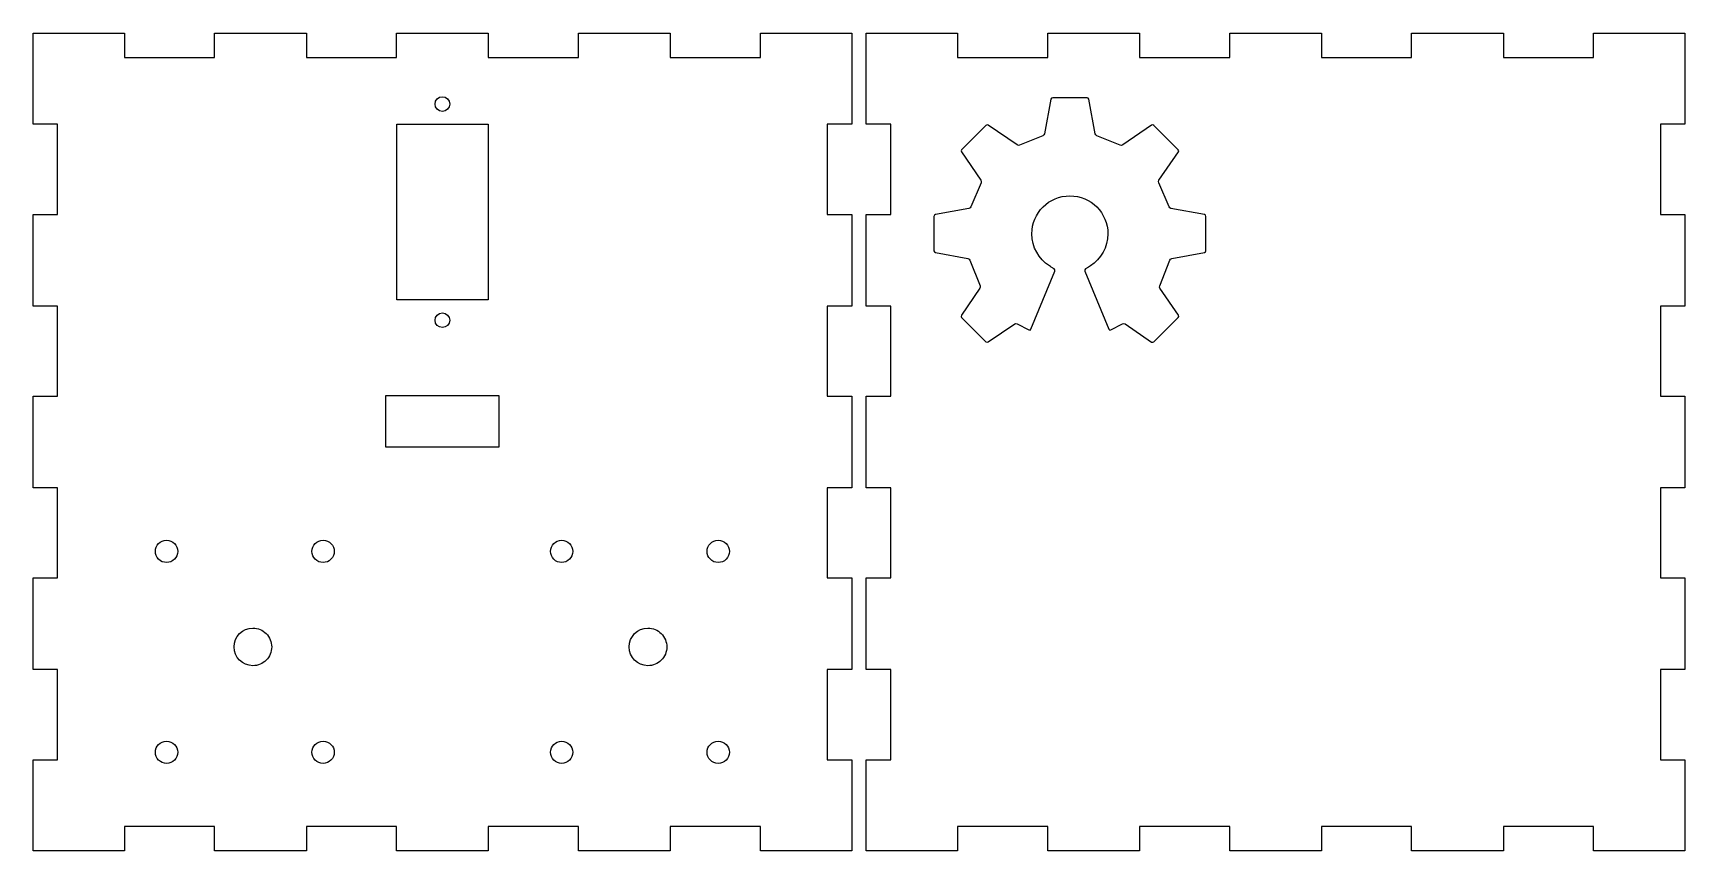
# Model space of a CAD drawing. Extents: x 868 to 1198, y 675 to 879.
# Drawn here: x 995.8 to 1197.6, y 777.7 to 877.7 of the extents above; entities that cross this region are included whole.
import ezdxf

# ---------------------------------------------------------------- set-up
doc = ezdxf.new("R2010")
doc.units = 0
doc.layers.add('Calque_1', color=7, linetype='CONTINUOUS')

msp = doc.modelspace()

# ---------------------------------------------------------------- linework, layer by layer
at = {"layer": 'Calque_1', "color": 1}
for p, q in [((995.822425, 877.742019), (1006.983529, 877.742019)), ((995.822425, 866.580889), (995.822425, 877.742019)), ((1006.983529, 877.742019), (1006.983529, 874.742015)), ((1017.994641, 874.742015), (1017.994641, 877.742019)), ((1017.994641, 877.742019), (1029.205751, 877.742019)), ((1029.205751, 877.742019), (1029.205751, 874.742015)), ((1040.216863, 874.742015), (1040.216863, 877.742019)), ((1040.216863, 877.742019), (1051.427973, 877.742019)), ((1051.427973, 877.742019), (1051.427973, 874.742015)), ((1062.439085, 874.742015), (1062.439085, 877.742019)), ((1062.439085, 877.742019), (1073.650195, 877.742019)), ((1073.650195, 877.742019), (1073.650195, 874.742015)), ((1084.661306, 874.742015), (1084.661306, 877.742019)), ((1084.661306, 877.742019), (1095.82241, 877.742019)), ((1095.82241, 877.742019), (1095.82241, 866.580889)), ((1097.600622, 877.742019), (1108.761726, 877.742019)), ((1097.600622, 866.580889), (1097.600622, 877.742019)), ((1108.761726, 877.742019), (1108.761726, 874.742015)), ((1119.772838, 874.742015), (1119.772838, 877.742019)), ((1119.772838, 877.742019), (1130.983948, 877.742019)), ((1130.983948, 877.742019), (1130.983948, 874.742015)), ((1141.99506, 874.742015), (1141.99506, 877.742019)), ((1141.99506, 877.742019), (1153.20617, 877.742019)), ((1153.20617, 877.742019), (1153.20617, 874.742015)), ((1164.217281, 874.742015), (1164.217281, 877.742019)), ((1164.217281, 877.742019), (1175.428392, 877.742019)), ((1175.428392, 877.742019), (1175.428392, 874.742015)), ((1186.439503, 874.742015), (1186.439503, 877.742019)), ((1186.439503, 877.742019), (1197.600634, 877.742019)), ((1197.600634, 877.742019), (1197.600634, 866.580889)), ((1006.983529, 874.742015), (1017.994641, 874.742015)), ((1029.205751, 874.742015), (1040.216863, 874.742015)), ((1051.427973, 874.742015), (1062.439085, 874.742015)), ((1073.650195, 874.742015), (1084.661306, 874.742015)), ((1108.761726, 874.742015), (1119.772838, 874.742015)), ((1130.983948, 874.742015), (1141.99506, 874.742015)), ((1153.20617, 874.742015), (1164.217281, 874.742015)), ((1175.428392, 874.742015), (1186.439503, 874.742015)), ((1045.822415, 868.162224), (1045.822415, 868.162224)), ((998.82243, 866.580889), (995.822425, 866.580889)), ((998.82243, 855.569777), (998.82243, 866.580889)), ((1040.241348, 845.105586), (1040.241348, 866.580201)), ((1040.241348, 866.580201), (1051.403457, 866.580201)), ((1051.403457, 866.580201), (1051.403457, 845.105586)), ((1095.82241, 866.580889), (1092.822406, 866.580889)), ((1092.822406, 866.580889), (1092.822406, 855.569777)), ((1100.600627, 866.580889), (1097.600622, 866.580889)), ((1100.600627, 855.569777), (1100.600627, 866.580889)), ((1197.600634, 866.580889), (1194.600629, 866.580889)), ((1194.600629, 866.580889), (1194.600629, 855.569777)), ((995.822425, 844.358667), (995.822425, 855.569777)), ((995.822425, 855.569777), (998.82243, 855.569777)), ((1092.822406, 855.569777), (1095.82241, 855.569777)), ((1095.82241, 855.569777), (1095.82241, 844.358667)), ((1097.600622, 844.358667), (1097.600622, 855.569777)), ((1097.600622, 855.569777), (1100.600627, 855.569777)), ((1194.600629, 855.569777), (1197.600634, 855.569777)), ((1197.600634, 855.569777), (1197.600634, 844.358667)), ((998.82243, 844.358667), (995.822425, 844.358667)), ((998.82243, 833.347555), (998.82243, 844.358667)), ((1051.403457, 845.105586), (1040.241348, 845.105586)), ((1095.82241, 844.358667), (1092.822406, 844.358667)), ((1092.822406, 844.358667), (1092.822406, 833.347555)), ((1100.600627, 844.358667), (1097.600622, 844.358667)), ((1100.600627, 833.347555), (1100.600627, 844.358667)), ((1197.600634, 844.358667), (1194.600629, 844.358667)), ((1194.600629, 844.358667), (1194.600629, 833.347555)), ((1045.822415, 841.736461), (1045.822415, 841.736461)), ((995.822425, 822.136445), (995.822425, 833.347555)), ((995.822425, 833.347555), (998.82243, 833.347555)), ((1038.923341, 833.418464), (1052.721468, 833.418464)), ((1038.923341, 827.120349), (1038.923341, 833.418464)), ((1052.721468, 833.418464), (1052.721468, 827.120349)), ((1092.822406, 833.347555), (1095.82241, 833.347555)), ((1095.82241, 833.347555), (1095.82241, 822.136445)), ((1097.600622, 822.136445), (1097.600622, 833.347555)), ((1097.600622, 833.347555), (1100.600627, 833.347555)), ((1194.600629, 833.347555), (1197.600634, 833.347555)), ((1197.600634, 833.347555), (1197.600634, 822.136445)), ((1052.721468, 827.120349), (1038.923341, 827.120349)), ((998.82243, 822.136445), (995.822425, 822.136445)), ((998.82243, 811.125334), (998.82243, 822.136445)), ((1095.82241, 822.136445), (1092.822406, 822.136445)), ((1092.822406, 822.136445), (1092.822406, 811.125334)), ((1100.600627, 822.136445), (1097.600622, 822.136445)), ((1100.600627, 811.125334), (1100.600627, 822.136445)), ((1197.600634, 822.136445), (1194.600629, 822.136445)), ((1194.600629, 822.136445), (1194.600629, 811.125334)), ((1010.766977, 814.367723), (1010.766977, 814.367723)), ((1029.89204, 814.367723), (1029.89204, 814.367723)), ((1059.028219, 814.367723), (1059.028219, 814.367723)), ((1078.153281, 814.367723), (1078.153281, 814.367723)), ((995.822425, 799.914223), (995.822425, 811.125334)), ((995.822425, 811.125334), (998.82243, 811.125334)), ((1092.822406, 811.125334), (1095.82241, 811.125334)), ((1095.82241, 811.125334), (1095.82241, 799.914223)), ((1097.600622, 799.914223), (1097.600622, 811.125334)), ((1097.600622, 811.125334), (1100.600627, 811.125334)), ((1194.600629, 811.125334), (1197.600634, 811.125334)), ((1197.600634, 811.125334), (1197.600634, 799.914223)), ((1020.373416, 802.692878), (1020.373416, 802.692878)), ((1068.634657, 802.692878), (1068.634657, 802.692878)), ((998.82243, 799.914223), (995.822425, 799.914223)), ((998.82243, 788.903112), (998.82243, 799.914223)), ((1095.82241, 799.914223), (1092.822406, 799.914223)), ((1092.822406, 799.914223), (1092.822406, 788.903112)), ((1100.600627, 799.914223), (1097.600622, 799.914223)), ((1100.600627, 788.903112), (1100.600627, 799.914223)), ((1197.600634, 799.914223), (1194.600629, 799.914223)), ((1194.600629, 799.914223), (1194.600629, 788.903112)), ((1010.766977, 789.805235), (1010.766977, 789.805235)), ((1029.89204, 789.805235), (1029.89204, 789.805235)), ((1059.028219, 789.805235), (1059.028219, 789.805235)), ((1078.153281, 789.805235), (1078.153281, 789.805235)), ((995.822425, 777.742008), (995.822425, 788.903112)), ((995.822425, 788.903112), (998.82243, 788.903112)), ((1092.822406, 788.903112), (1095.82241, 788.903112)), ((1095.82241, 788.903112), (1095.82241, 777.742008)), ((1097.600622, 777.742008), (1097.600622, 788.903112)), ((1097.600622, 788.903112), (1100.600627, 788.903112)), ((1194.600629, 788.903112), (1197.600634, 788.903112)), ((1197.600634, 788.903112), (1197.600634, 777.742008)), ((1017.994641, 780.742012), (1006.983529, 780.742012)), ((1006.983529, 780.742012), (1006.983529, 777.742008)), ((1017.994641, 777.742008), (1017.994641, 780.742012)), ((1040.216863, 780.742012), (1029.205751, 780.742012)), ((1029.205751, 780.742012), (1029.205751, 777.742008)), ((1040.216863, 777.742008), (1040.216863, 780.742012)), ((1062.439085, 780.742012), (1051.427973, 780.742012)), ((1051.427973, 780.742012), (1051.427973, 777.742008)), ((1062.439085, 777.742008), (1062.439085, 780.742012)), ((1084.661306, 780.742012), (1073.650195, 780.742012)), ((1073.650195, 780.742012), (1073.650195, 777.742008)), ((1084.661306, 777.742008), (1084.661306, 780.742012)), ((1119.772838, 780.742012), (1108.761726, 780.742012)), ((1108.761726, 780.742012), (1108.761726, 777.742008)), ((1119.772838, 777.742008), (1119.772838, 780.742012)), ((1141.99506, 780.742012), (1130.983948, 780.742012)), ((1130.983948, 780.742012), (1130.983948, 777.742008)), ((1141.99506, 777.742008), (1141.99506, 780.742012)), ((1164.217281, 780.742012), (1153.20617, 780.742012)), ((1153.20617, 780.742012), (1153.20617, 777.742008)), ((1164.217281, 777.742008), (1164.217281, 780.742012)), ((1186.439503, 780.742012), (1175.428392, 780.742012)), ((1175.428392, 780.742012), (1175.428392, 777.742008)), ((1186.439503, 777.742008), (1186.439503, 780.742012)), ((1006.983529, 777.742008), (995.822425, 777.742008)), ((1029.205751, 777.742008), (1017.994641, 777.742008)), ((1051.427973, 777.742008), (1040.216863, 777.742008)), ((1073.650195, 777.742008), (1062.439085, 777.742008)), ((1095.82241, 777.742008), (1084.661306, 777.742008)), ((1108.761726, 777.742008), (1097.600622, 777.742008)), ((1130.983948, 777.742008), (1119.772838, 777.742008)), ((1153.20617, 777.742008), (1141.99506, 777.742008)), ((1175.428392, 777.742008), (1164.217281, 777.742008)), ((1197.600634, 777.742008), (1186.439503, 777.742008))]:
    msp.add_line(p, q, dxfattribs=at)
at = {"layer": 'Calque_1', "color": 7}
for p, q in [((1124.570236, 869.823755), (1120.373283, 869.823755)), ((1120.155981, 869.642938), (1119.371174, 865.425374)), ((1125.572822, 865.425374), (1124.78775, 869.642938)), ((1112.214009, 866.44439), (1109.24639, 863.477009)), ((1116.019062, 864.052372), (1112.495791, 866.47032)), ((1132.448205, 866.47032), (1128.924696, 864.052372)), ((1135.697103, 863.477009), (1132.729722, 866.44439)), ((1119.162814, 865.186773), (1116.335821, 864.029618)), ((1128.607937, 864.029618), (1125.781181, 865.186773)), ((1109.220196, 863.195228), (1111.59626, 859.732493)), ((1133.347497, 859.732493), (1135.723297, 863.195228)), ((1111.615839, 859.417216), (1110.365683, 856.50119)), ((1134.577572, 856.50119), (1133.327654, 859.417216)), ((1110.12433, 856.293571), (1106.046942, 855.535276)), ((1138.896551, 855.535276), (1134.818898, 856.293571)), ((1105.866126, 855.317497), (1105.866364, 851.120809)), ((1139.076203, 851.120782), (1139.076203, 855.317497)), ((1106.04718, 850.903004), (1110.024635, 850.162832)), ((1110.260776, 849.953731), (1111.502492, 846.851915)), ((1133.44034, 846.851889), (1134.682056, 849.953731)), ((1134.917932, 850.162832), (1138.895386, 850.903004)), ((1117.700118, 841.522651), (1120.640962, 848.62846)), ((1120.554629, 848.894102), (1120.197679, 849.112648)), ((1124.301869, 848.62846), (1127.242475, 841.522413)), ((1124.745126, 849.112648), (1124.388203, 848.894102)), ((1111.478944, 846.535156), (1109.219746, 843.24284)), ((1135.723085, 843.242813), (1133.463623, 846.535156)), ((1109.245675, 842.960794), (1112.21356, 839.993413)), ((1112.495341, 839.967483), (1115.729369, 842.187258)), ((1116.039435, 842.197841), (1117.465697, 841.436318)), ((1127.476869, 841.43608), (1128.903132, 842.197577)), ((1129.213197, 842.186994), (1132.447491, 839.967219)), ((1132.729007, 839.993413), (1135.696891, 842.960794))]:
    msp.add_line(p, q, dxfattribs=at)
at = {"layer": 'Calque_1', "color": 1}
for points in [[(1044.928865, 869.055775), (1044.928867, 869.549269), (1045.328922, 869.949324), (1045.822415, 869.949326)], [(1045.822415, 869.949326), (1046.315909, 869.949324), (1046.715964, 869.549269), (1046.715966, 869.055775)], [(1045.822415, 868.162224), (1045.328922, 868.162227), (1044.928867, 868.562282), (1044.928865, 869.055775)], [(1046.715966, 869.055775), (1046.715964, 868.562282), (1046.315909, 868.162227), (1045.822415, 868.162224)], [(1044.928865, 842.630012), (1044.928867, 843.123506), (1045.328922, 843.523561), (1045.822415, 843.523563)], [(1045.822415, 843.523563), (1046.315909, 843.523561), (1046.715964, 843.123506), (1046.715966, 842.630012)], [(1045.822415, 841.736461), (1045.328922, 841.736463), (1044.928867, 842.136519), (1044.928865, 842.630012)], [(1046.715966, 842.630012), (1046.715964, 842.136519), (1046.315909, 841.736463), (1045.822415, 841.736461)], [(1010.766977, 814.367723), (1010.766987, 815.1201), (1011.376914, 815.730015), (1012.129291, 815.73001)], [(1012.129291, 815.73001), (1012.881657, 815.73), (1013.491567, 815.120089), (1013.491577, 814.367723)], [(1029.89204, 814.367723), (1029.89205, 815.120089), (1030.50196, 815.73), (1031.254326, 815.73001)], [(1031.254326, 815.73001), (1032.006703, 815.730015), (1032.61663, 815.1201), (1032.61664, 814.367723)], [(1059.028219, 814.367723), (1059.028228, 815.1201), (1059.638155, 815.730015), (1060.390532, 815.73001)], [(1060.390532, 815.73001), (1061.142898, 815.73), (1061.752809, 815.120089), (1061.752818, 814.367723)], [(1078.153281, 814.367723), (1078.153291, 815.120089), (1078.763201, 815.73), (1079.515568, 815.73001)], [(1079.515568, 815.73001), (1080.267944, 815.730015), (1080.877871, 815.1201), (1080.877881, 814.367723)], [(1011.165987, 813.40442), (1010.910503, 813.659904), (1010.766975, 814.006415), (1010.766977, 814.367723)], [(1012.129291, 813.00541), (1011.767982, 813.005408), (1011.421471, 813.148936), (1011.165987, 813.40442)], [(1013.491577, 814.367723), (1013.491582, 813.615347), (1012.881667, 813.00542), (1012.129291, 813.00541)], [(1031.254326, 813.00541), (1030.50195, 813.00542), (1029.892035, 813.615347), (1029.89204, 814.367723)], [(1032.21763, 813.40442), (1031.962146, 813.148936), (1031.615635, 813.005408), (1031.254326, 813.00541)], [(1032.61664, 814.367723), (1032.616642, 814.006415), (1032.473114, 813.659904), (1032.21763, 813.40442)], [(1059.427228, 813.40442), (1059.171745, 813.659904), (1059.028216, 814.006415), (1059.028219, 814.367723)], [(1060.390532, 813.00541), (1060.029223, 813.005408), (1059.682712, 813.148936), (1059.427228, 813.40442)], [(1061.752818, 814.367723), (1061.752823, 813.615347), (1061.142908, 813.00542), (1060.390532, 813.00541)], [(1079.515568, 813.00541), (1078.763191, 813.00542), (1078.153276, 813.615347), (1078.153281, 814.367723)], [(1080.478871, 813.40442), (1080.223387, 813.148936), (1079.876876, 813.005408), (1079.515568, 813.00541)], [(1080.877881, 814.367723), (1080.877883, 814.006415), (1080.734355, 813.659904), (1080.478871, 813.40442)], [(1020.373416, 802.692878), (1020.373413, 803.96302), (1021.403059, 804.992678), (1022.673201, 804.992689)], [(1022.673201, 804.992689), (1023.283149, 804.992691), (1023.868116, 804.75039), (1024.299415, 804.319092)], [(1024.299415, 804.319092), (1024.730714, 803.887793), (1024.973014, 803.302826), (1024.973012, 802.692878)], [(1068.634657, 802.692878), (1068.634654, 803.96302), (1069.6643, 804.992678), (1070.934442, 804.992689)], [(1070.934442, 804.992689), (1071.544391, 804.992691), (1072.129357, 804.75039), (1072.560656, 804.319092)], [(1072.560656, 804.319092), (1072.991955, 803.887793), (1073.234255, 803.302826), (1073.234253, 802.692878)], [(1022.673201, 800.393067), (1021.403059, 800.393078), (1020.373413, 801.422736), (1020.373416, 802.692878)], [(1024.299415, 801.066664), (1023.868116, 800.635365), (1023.283149, 800.393065), (1022.673201, 800.393067)], [(1024.973012, 802.692878), (1024.973014, 802.082929), (1024.730714, 801.497962), (1024.299415, 801.066664)], [(1070.934442, 800.393067), (1069.6643, 800.393078), (1068.634654, 801.422736), (1068.634657, 802.692878)], [(1072.560656, 801.066664), (1072.129357, 800.635365), (1071.544391, 800.393065), (1070.934442, 800.393067)], [(1073.234253, 802.692878), (1073.234255, 802.082929), (1072.991955, 801.497962), (1072.560656, 801.066664)], [(1010.766977, 789.805235), (1010.766987, 790.557612), (1011.376914, 791.167527), (1012.129291, 791.167522)], [(1012.129291, 791.167522), (1012.881657, 791.167512), (1013.491567, 790.557601), (1013.491577, 789.805235)], [(1029.89204, 789.805235), (1029.89205, 790.557601), (1030.50196, 791.167512), (1031.254326, 791.167522)], [(1031.254326, 791.167522), (1032.006703, 791.167527), (1032.61663, 790.557612), (1032.61664, 789.805235)], [(1059.028219, 789.805235), (1059.028228, 790.557612), (1059.638155, 791.167527), (1060.390532, 791.167522)], [(1060.390532, 791.167522), (1061.142898, 791.167512), (1061.752809, 790.557601), (1061.752818, 789.805235)], [(1078.153281, 789.805235), (1078.153291, 790.557601), (1078.763201, 791.167512), (1079.515568, 791.167522)], [(1079.515568, 791.167522), (1080.267944, 791.167527), (1080.877871, 790.557612), (1080.877881, 789.805235)], [(1011.165987, 788.841932), (1010.910503, 789.097416), (1010.766975, 789.443927), (1010.766977, 789.805235)], [(1013.491577, 789.805235), (1013.491582, 789.052859), (1012.881667, 788.442932), (1012.129291, 788.442922)], [(1031.254326, 788.442922), (1030.50195, 788.442932), (1029.892035, 789.052859), (1029.89204, 789.805235)], [(1032.61664, 789.805235), (1032.616642, 789.443927), (1032.473114, 789.097416), (1032.21763, 788.841932)], [(1059.427228, 788.841932), (1059.171745, 789.097416), (1059.028216, 789.443927), (1059.028219, 789.805235)], [(1061.752818, 789.805235), (1061.752823, 789.052859), (1061.142908, 788.442932), (1060.390532, 788.442922)], [(1079.515568, 788.442922), (1078.763191, 788.442932), (1078.153276, 789.052859), (1078.153281, 789.805235)], [(1080.877881, 789.805235), (1080.877883, 789.443927), (1080.734355, 789.097416), (1080.478871, 788.841932)], [(1012.129291, 788.442922), (1011.767982, 788.44292), (1011.421471, 788.586448), (1011.165987, 788.841932)], [(1032.21763, 788.841932), (1031.962146, 788.586448), (1031.615635, 788.44292), (1031.254326, 788.442922)], [(1060.390532, 788.442922), (1060.029223, 788.44292), (1059.682712, 788.586448), (1059.427228, 788.841932)], [(1080.478871, 788.841932), (1080.223387, 788.586448), (1079.876876, 788.44292), (1079.515568, 788.442922)]]:
    msp.add_open_spline(points, degree=3, dxfattribs=at)
at = {"layer": 'Calque_1', "color": 7}
for points in [[(1120.373283, 869.823755), (1120.272318, 869.823755), (1120.174343, 869.742395), (1120.155981, 869.642938)], [(1124.78775, 869.642938), (1124.769494, 869.742395), (1124.671439, 869.823755), (1124.570236, 869.823755)], [(1112.495791, 866.47032), (1112.412209, 866.527628), (1112.285447, 866.51596), (1112.214009, 866.44439)], [(1132.729722, 866.44439), (1132.658046, 866.516066), (1132.531549, 866.527734), (1132.448205, 866.47032)], [(1116.335821, 864.029618), (1116.245016, 863.984983), (1116.102141, 863.995143), (1116.019062, 864.052372)], [(1119.371174, 865.425374), (1119.352388, 865.325917), (1119.259043, 865.218523), (1119.162814, 865.186773)], [(1125.781181, 865.186773), (1125.68519, 865.218523), (1125.591687, 865.325917), (1125.572822, 865.425374)], [(1128.924696, 864.052372), (1128.841352, 863.995063), (1128.698477, 863.984903), (1128.607937, 864.029618)], [(1109.24639, 863.477009), (1109.174952, 863.405307), (1109.163046, 863.278571), (1109.220196, 863.195228)], [(1135.723297, 863.195228), (1135.780103, 863.278571), (1135.768937, 863.405307), (1135.697103, 863.477009)], [(1111.59626, 859.732493), (1111.653304, 859.648647), (1111.662221, 859.507254), (1111.615839, 859.417216)], [(1133.327654, 859.417216), (1133.281007, 859.507254), (1133.28995, 859.648647), (1133.347497, 859.732493)], [(1117.830082, 853.194983), (1117.830082, 855.758319), (1119.908225, 857.836198), (1122.471297, 857.836198)], [(1122.471297, 857.836198), (1125.034368, 857.836198), (1127.112247, 855.758319), (1127.112247, 853.194983)], [(1110.365683, 856.50119), (1110.332451, 856.405437), (1110.224052, 856.312172), (1110.12433, 856.293571)], [(1134.818898, 856.293571), (1134.719679, 856.312092), (1134.611041, 856.405437), (1134.577572, 856.50119)], [(1106.046942, 855.535276), (1105.947221, 855.51649), (1105.866126, 855.4187), (1105.866126, 855.317497)], [(1139.076203, 855.317497), (1139.076441, 855.418938), (1138.995081, 855.516675), (1138.895863, 855.535514)], [(1119.971963, 849.285526), (1118.684368, 850.110021), (1117.830082, 851.552423), (1117.830082, 853.194983)], [(1127.112247, 853.194983), (1127.112247, 851.552423), (1126.258225, 850.110021), (1124.970366, 849.285526)], [(1105.866364, 851.120809), (1105.866364, 851.019605), (1105.947724, 850.921128), (1106.04718, 850.903004)], [(1110.024635, 850.162832), (1110.124092, 850.14484), (1110.230507, 850.050225), (1110.260776, 849.953731)], [(1134.682056, 849.953731), (1134.712562, 850.050225), (1134.818237, 850.144734), (1134.917932, 850.162832)], [(1138.895386, 850.903004), (1138.994605, 850.920995), (1139.076203, 851.019579), (1139.076203, 851.120782)], [(1120.197679, 849.112648), (1120.131719, 849.152811), (1120.042157, 849.222026), (1119.971963, 849.285526)], [(1120.640962, 848.62846), (1120.679882, 848.721964), (1120.640962, 848.841264), (1120.554629, 848.894102)], [(1124.388203, 848.894102), (1124.302372, 848.841264), (1124.263187, 848.721964), (1124.301869, 848.62846)], [(1124.970366, 849.285526), (1124.900648, 849.222026), (1124.810875, 849.152811), (1124.745126, 849.112648)], [(1111.502492, 846.851915), (1111.546889, 846.760872), (1111.536464, 846.6185), (1111.478944, 846.535156)], [(1133.463623, 846.535156), (1133.406579, 846.6185), (1133.39589, 846.760872), (1133.44034, 846.851889)], [(1109.219746, 843.24284), (1109.162676, 843.159496), (1109.174344, 843.032496), (1109.245675, 842.960794)], [(1115.729369, 842.187258), (1115.812713, 842.244302), (1115.95236, 842.248774), (1116.039435, 842.197841)], [(1117.465697, 841.436318), (1117.556, 841.390201), (1117.66141, 841.429174), (1117.700118, 841.522651)], [(1127.242475, 841.522413), (1127.281157, 841.428883), (1127.386329, 841.390201), (1127.476869, 841.43608)], [(1128.903132, 842.197577), (1128.990445, 842.24843), (1129.129854, 842.244223), (1129.213197, 842.186994)], [(1135.696891, 842.960794), (1135.768594, 843.03247), (1135.780235, 843.15947), (1135.723085, 843.242813)], [(1112.21356, 839.993413), (1112.284997, 839.922213), (1112.411759, 839.910571), (1112.495341, 839.967483)], [(1132.447491, 839.967219), (1132.530834, 839.910413), (1132.657834, 839.922081), (1132.729007, 839.993413)]]:
    msp.add_open_spline(points, degree=3, dxfattribs=at)

doc.saveas('drawing.dxf')
